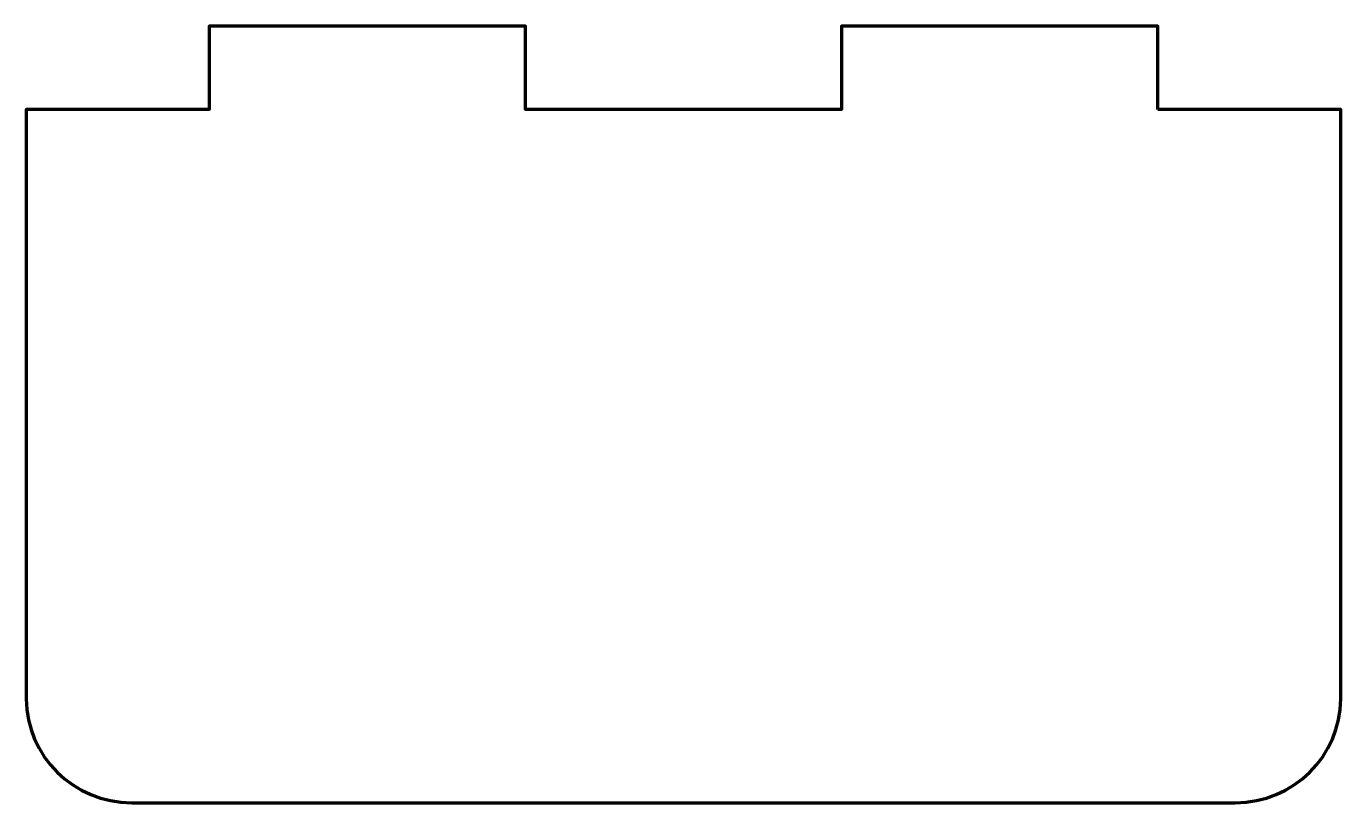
# Model space of a CAD drawing. Header units: inches. Extents: x 20.32 to 27.68, y -26.17 to -21.82.
import ezdxf

# ---------------------------------------------------------------- set-up
doc = ezdxf.new("R2010")
doc.units = ezdxf.units.IN
doc.header["$MEASUREMENT"] = 0
doc.layers.add('Outline', color=7, linetype='Continuous', lineweight=0)

msp = doc.modelspace()

# ---------------------------------------------------------------- linework, layer by layer
at = {"layer": 'Outline', "color": 18, "lineweight": 211, "true_color": 0x000000}
msp.add_open_spline([(26.6542, -22.2862), (26.6542, -22.2862), (27.6778, -22.2862), (27.6778, -22.2862), (27.6778, -22.2862), (27.6778, -25.5893), (27.6778, -25.5893), (27.6778, -25.9112), (27.4134, -26.1722), (27.0872, -26.1722), (27.0872, -26.1722), (20.9061, -26.1722), (20.9061, -26.1722), (20.58, -26.1722), (20.3156, -25.9112), (20.3156, -25.5893), (20.3156, -25.5893), (20.3156, -22.2862), (20.3156, -22.2862), (20.3156, -22.2862), (21.3392, -22.2862), (21.3392, -22.2862), (21.3392, -22.2862), (21.3392, -21.8199), (21.3392, -21.8199), (21.3392, -21.8199), (23.1109, -21.8199), (23.1109, -21.8199), (23.1109, -21.8199), (23.1109, -22.2862), (23.1109, -22.2862), (23.1109, -22.2862), (23.4966, -22.2862), (23.4966, -22.2862), (23.4966, -22.2862), (23.6365, -22.2862), (23.6365, -22.2862), (23.6365, -22.2862), (24.3569, -22.2862), (24.3569, -22.2862), (24.3569, -22.2862), (24.4917, -22.2862), (24.4917, -22.2862), (24.4917, -22.2862), (24.8825, -22.2862), (24.8825, -22.2862), (24.8825, -22.2862), (24.8825, -21.8199), (24.8825, -21.8199), (24.8825, -21.8199), (26.6542, -21.8199), (26.6542, -21.8199), (26.6542, -21.8199), (26.6542, -22.2862), (26.6542, -22.2862)], degree=3, knots=[0, 0, 0, 0, 1, 1, 1, 2, 2, 2, 3, 3, 3, 4, 4, 4, 5, 5, 5, 6, 6, 6, 7, 7, 7, 8, 8, 8, 9, 9, 9, 10, 10, 10, 11, 11, 11, 12, 12, 12, 13, 13, 13, 14, 14, 14, 15, 15, 15, 16, 16, 16, 17, 17, 17, 18, 18, 18, 18], dxfattribs=at)

doc.saveas('drawing.dxf')
